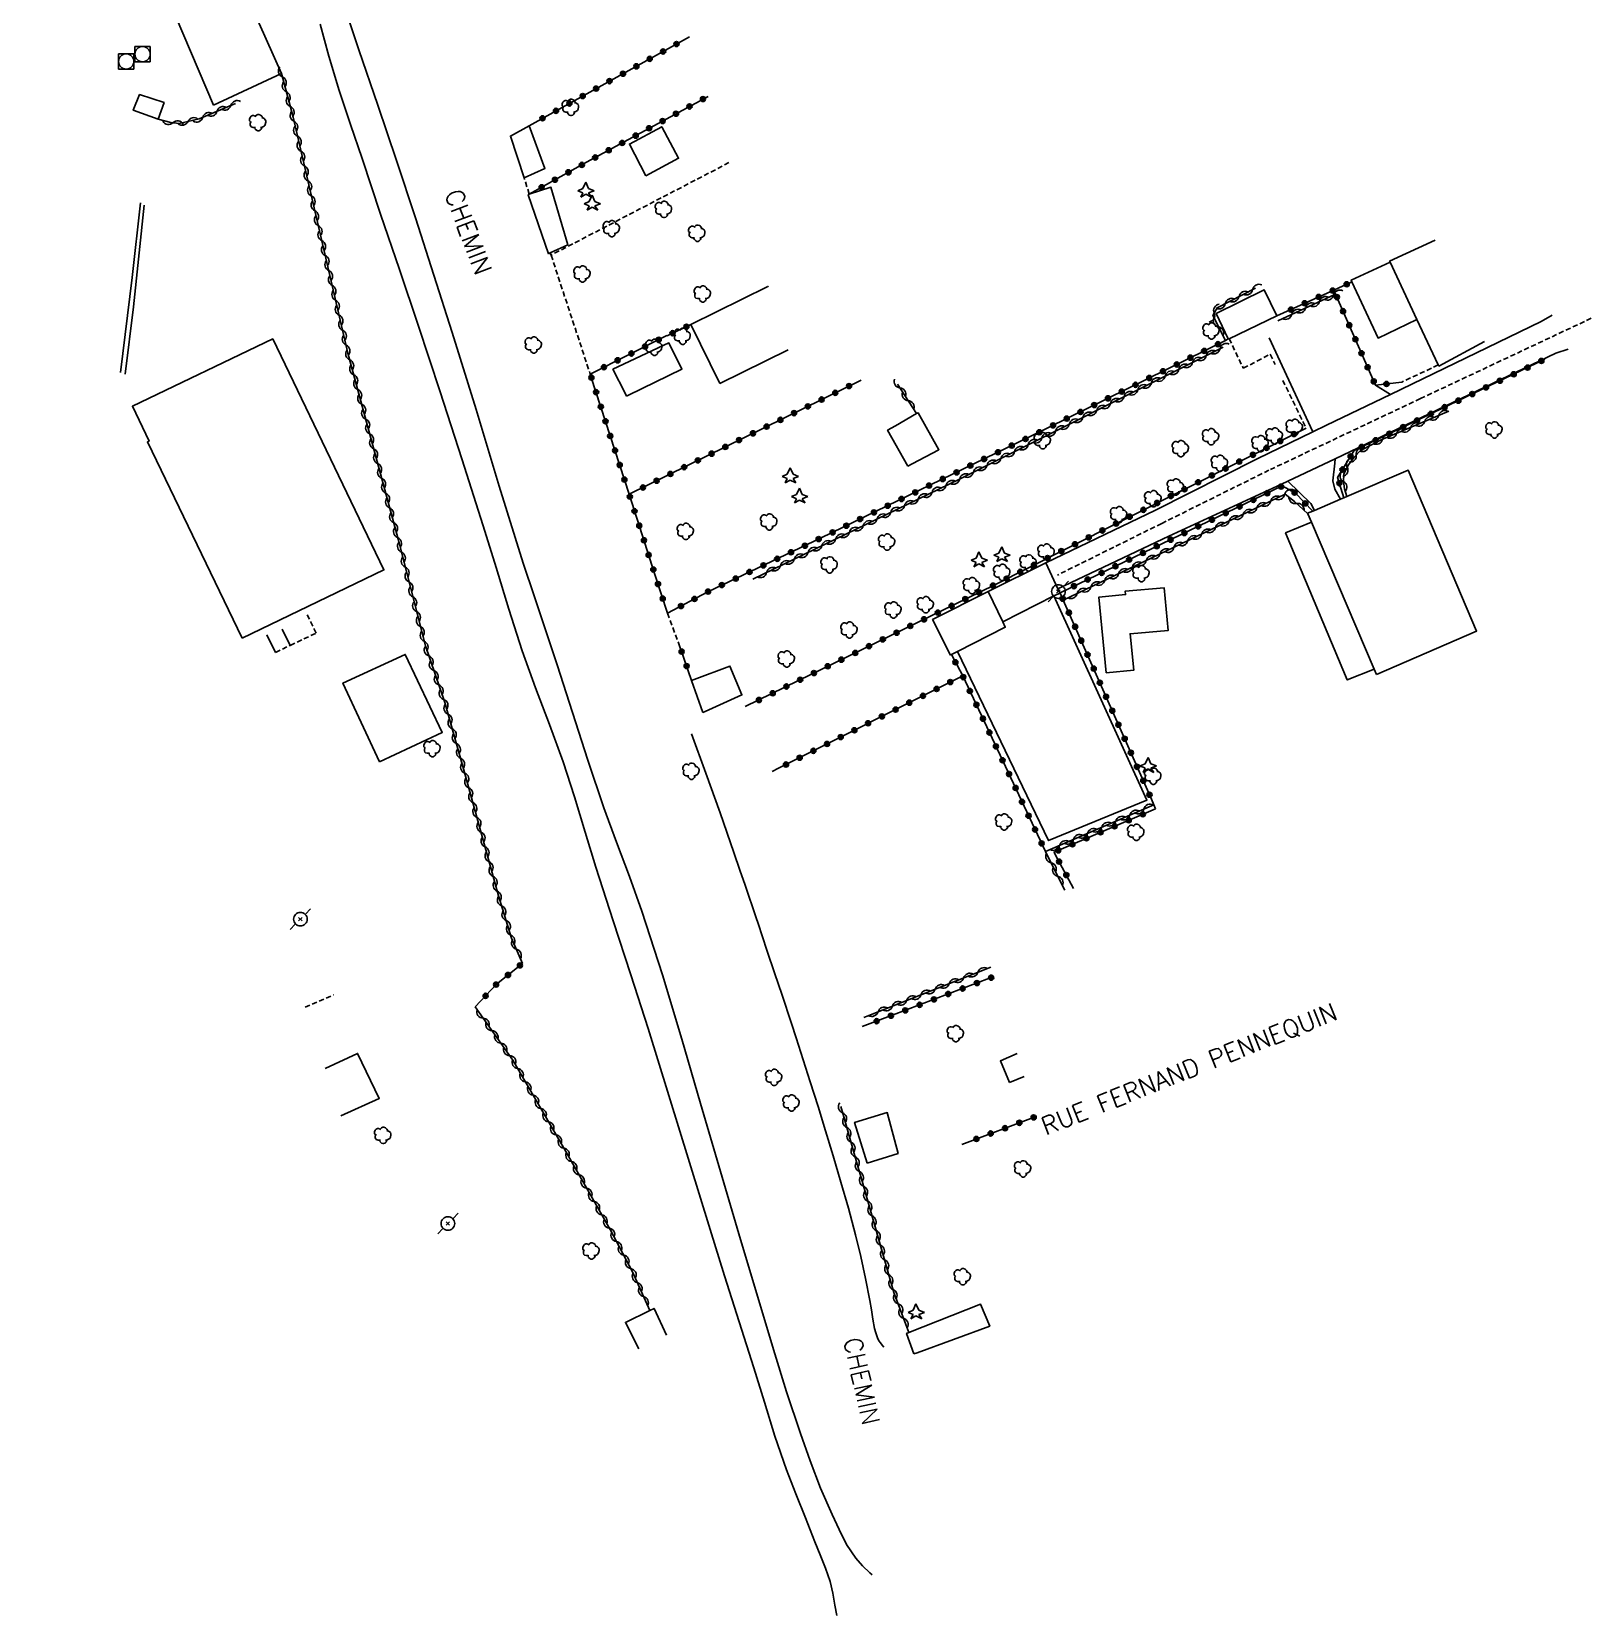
# Model space of a CAD drawing. Header units: millimetres. Extents: x 80031 to 81000, y 146000 to 147000.
# Drawn here: x 80072.5 to 80225.3, y 146212.8 to 146367.9 of the extents above; entities that cross this region are included whole.
import ezdxf
from ezdxf.enums import TextEntityAlignment as Align

# ---------------------------------------------------------------- set-up
doc = ezdxf.new("R2010")
doc.units = ezdxf.units.MM
doc.linetypes.add('DASHED', pattern=[0.75, 0.5, -0.25])
doc.layers.get('0').update_dxf_attribs({"linetype": 'CONTINUOUS'})
for name, color, linetype in [('W0001', 6, 'DASHED'), ('W0004', 5, 'CONTINUOUS'), ('W0006', 2, 'CONTINUOUS'), ('W0008', 7, 'CONTINUOUS'), ('W0017', 7, 'CONTINUOUS'), ('W0071', 7, 'CONTINUOUS'), ('W0101', 7, 'CONTINUOUS'), ('W0104', 1, 'CONTINUOUS'), ('W0105', 7, 'CONTINUOUS'), ('W0112', 1, 'DASHED'), ('W0211', 2, 'CONTINUOUS'), ('W0300', 7, 'CONTINUOUS'), ('W0303', 7, 'CONTINUOUS'), ('W0310', 3, 'CONTINUOUS'), ('W0323', 7, 'CONTINUOUS'), ('W0420', 7, 'CONTINUOUS'), ('W0473', 7, 'CONTINUOUS'), ('W0989', 7, 'CONTINUOUS')]:
    doc.layers.add(name, color=color, linetype=linetype)
doc.styles.get("Standard").update_dxf_attribs({"font": 'romans.shx', "width": 0.85})

# ---------------------------------------------------------------- blocks, each defined once
blk = doc.blocks.new('T300')
for p, q in [((-0.8, 0.51), (-0.86, 0.34)), ((-0.86, 0.34), (-0.86, 0.17)), ((-0.86, 0.17), (-0.74, 0.06)), ((-0.69, 0.63), (-0.8, 0.51)), ((-0.8, -0.06), (-0.74, 0.06)), ((-0.74, 0.06), (-0.69, 0.11)), ((-0.57, 0.69), (-0.69, 0.63)), ((-0.46, 0.69), (-0.57, 0.69)), ((-0.29, 0.63), (-0.46, 0.69)), ((-0.29, 0.63), (-0.17, 0.74)), ((-0.23, 0.57), (-0.29, 0.63)), ((-0.17, 0.74), (-0.06, 0.8)), ((-0.06, 0.8), (0.06, 0.8)), ((0.06, 0.8), (0.23, 0.74)), ((0.23, 0.74), (0.34, 0.63)), ((0.34, 0.63), (0.4, 0.51)), ((0.46, 0.46), (0.34, 0.46)), ((0.4, 0.51), (0.4, 0.46)), ((0.57, 0.4), (0.46, 0.46)), ((0.57, 0.4), (0.69, 0.29)), ((0.69, 0.29), (0.74, 0.17)), ((0.74, 0.06), (0.69, -0.17)), ((0.74, 0.17), (0.74, 0.06)), ((-0.8, -0.17), (-0.8, -0.06)), ((-0.8, -0.23), (-0.8, -0.17)), ((-0.74, -0.34), (-0.8, -0.23)), ((-0.69, -0.4), (-0.74, -0.34)), ((-0.51, -0.46), (-0.69, -0.4)), ((-0.4, -0.46), (-0.51, -0.46)), ((-0.4, -0.46), (-0.34, -0.46)), ((-0.34, -0.46), (-0.34, -0.4)), ((-0.34, -0.51), (-0.34, -0.46)), ((-0.29, -0.63), (-0.34, -0.51)), ((-0.17, -0.74), (-0.29, -0.63)), ((-0.06, -0.8), (-0.17, -0.74)), ((0.06, -0.8), (-0.06, -0.8)), ((0.17, -0.74), (0.06, -0.8)), ((0.23, -0.69), (0.17, -0.74)), ((0.29, -0.46), (0.23, -0.46)), ((0.29, -0.63), (0.23, -0.69)), ((0.46, -0.4), (0.29, -0.46)), ((0.34, -0.51), (0.29, -0.63)), ((0.34, -0.51), (0.34, -0.46)), ((0.57, -0.34), (0.46, -0.4)), ((0.63, -0.29), (0.57, -0.34)), ((0.69, -0.17), (0.63, -0.29))]:
    blk.add_line(p, q)
blk = doc.blocks.new('T303')
for p, q in [((-0.77, 0), (-0.28, 0.21)), ((-0.28, -0.21), (-0.77, 0)), ((-0.28, 0.21), (0, 0.83)), ((0, 0.83), (0.28, 0.21)), ((0.28, 0.21), (0.83, 0)), ((0.83, 0), (0.28, -0.21)), ((-0.49, -0.63), (-0.28, -0.21)), ((0, -0.35), (-0.49, -0.63)), ((0.56, -0.63), (0, -0.35)), ((0.28, -0.21), (0.56, -0.63))]:
    blk.add_line(p, q)
blk = doc.blocks.new('T473')
for p, q in [((-0.166667, 0.166667), (0.166667, -0.166667)), ((-0.166667, -0.166667), (0.166667, 0.166667)), ((0.500001, 0.500001), (1.000002, 1.000002)), ((-1.000002, -1.000002), (-0.500001, -0.500001))]:
    blk.add_line(p, q)
blk.add_ellipse((0, 0), major_axis=(0.471405, 0.471405), ratio=1, start_param=5.4977871438, end_param=11.780972451)
blk = doc.blocks.new('T420')
for p, q in [((0.75, 0.75), (-0.75, 0.75)), ((-0.75, 0.75), (-0.75, -0.75)), ((0.75, 0.75), (0.75, -0.75)), ((0.75, -0.75), (-0.75, -0.75))]:
    blk.add_line(p, q)
blk.add_ellipse((0, 0), major_axis=(-0.53, 0.53), ratio=1, start_param=3.926991, end_param=10.210176)
blk = doc.blocks.new('t310o')
at = {"color": 0, "linetype": 'Continuous'}
for centre, start, end in [((-0.5, 0.38), 216.8699, 323.1304), ((0.5, -0.37), 36.8699, 143.1303)]:
    blk.add_arc(centre, 0.625, start, end, dxfattribs=at)
blk = doc.blocks.new('t323o')
at = {"color": 0, "linetype": 'Continuous'}
for radius in [0.25, 0.15]:
    blk.add_circle((0, 0), radius, dxfattribs=at)

msp = doc.modelspace()

# ---------------------------------------------------------------- linework, layer by layer
at = {"layer": 'W0001'}
msp.add_lwpolyline([(80225.25, 146339.79), (80208.52, 146331.92), (80193.69, 146324.91), (80183.19, 146319.7), (80172.97, 146314.64)], dxfattribs=at)
at = {"layer": 'W0004'}
for points in [[(80083.21, 146351.1), (80082.37, 146343.78), (80081.23, 146334.47)], [(80081.69, 146334.33), (80082.51, 146340.92), (80083.55, 146350.87)]]:
    msp.add_lwpolyline(points, dxfattribs=at)
at = {"layer": 'W0006'}
msp.add_lwpolyline([(80163.2, 146307.16), (80172.12, 146288.64), (80181.74, 146292.61), (80172.63, 146312.6)], dxfattribs=at)
at = {"layer": 'W0008'}
for points in [[(80220.33, 146339.48), (80205.6, 146332.34), (80199.32, 146329.32), (80197.97, 146328.68), (80192.55, 146326.04), (80182.59, 146321.01), (80171.83, 146315.83)], [(80221.41, 146340.09), (80220.33, 146339.48)], [(80173.03, 146313.3), (80183.9, 146318.44), (80194.93, 146323.54), (80195.54, 146323.83), (80200.18, 146326.03), (80201.68, 146326.73), (80221.77, 146336.38)], [(80221.77, 146336.38), (80223, 146336.75)], [(80171.83, 146315.83), (80173.03, 146313.3)]]:
    msp.add_lwpolyline(points, dxfattribs=at)
at = {"layer": 'W0017'}
for points in [[(80193.72, 146337.88), (80197.97, 146328.68)], [(80205.6, 146332.34), (80204.12, 146333.23)], [(80200.68, 146322.06), (80200.14, 146323.06), (80199.94, 146323.88), (80200.14, 146325.59), (80200.18, 146326.03)], [(80195.54, 146323.83), (80197.8, 146321.65), (80198.14, 146320.97)], [(80171.83, 146315.83), (80166.21, 146313.03)], [(80173.03, 146313.3), (80173.25, 146312.88), (80172.63, 146312.6), (80167.62, 146310.06)]]:
    msp.add_lwpolyline(points, dxfattribs=at)
at = {"layer": 'W0071'}
for points in [[(80154.84, 146216.76), (80154.6, 146216.95), (80153.89, 146217.64), (80153.24, 146218.38), (80152.34, 146219.71), (80151.61, 146221.17), (80150.92, 146222.64), (80149.78, 146225.24), (80148.77, 146227.9), (80147.82, 146230.58), (80146.44, 146234.67), (80145.18, 146238.81), (80143.94, 146242.95), (80141.95, 146249.59), (80140, 146256.24), (80138.04, 146262.89), (80136.19, 146269.19), (80134.32, 146275.49), (80132.3, 146281.74), (80131.08, 146285.12), (80129.81, 146288.48), (80128.57, 146291.86), (80127.01, 146296.51), (80125.51, 146301.19), (80124, 146305.86), (80122.89, 146309.18), (80121.78, 146312.5), (80120.68, 146315.82), (80118.32, 146323.34), (80116.05, 146330.87), (80113.73, 146338.4), (80111.93, 146344.01), (80110.11, 146349.62), (80108.26, 146355.23), (80106.42, 146360.65), (80104.57, 146366.07), (80102.79, 146371.52)], [(80100.79, 146368.58), (80101.63, 146365.46), (80102.66, 146362.1), (80103.77, 146358.76), (80104.89, 146355.42), (80106.71, 146349.98), (80108.55, 146344.56), (80110.37, 146339.12), (80112.53, 146332.57), (80114.66, 146326.01), (80116.76, 146319.45), (80118.01, 146315.37), (80119.25, 146311.29), (80120.56, 146307.24), (80121.88, 146303.61), (80123.26, 146300), (80124.58, 146296.36), (80125.69, 146292.93), (80126.73, 146289.48), (80127.79, 146286.04), (80129.49, 146280.77), (80131.21, 146275.51), (80132.9, 146270.25), (80134.94, 146263.69), (80136.94, 146257.12), (80138.96, 146250.56), (80140.38, 146246.04), (80141.82, 146241.52), (80143.26, 146237.01), (80144.29, 146233.67), (80145.32, 146230.33), (80146.45, 146227.03), (80147.35, 146224.67), (80148.3, 146222.33), (80149.24, 146219.98), (80149.76, 146218.7), (80150.28, 146217.41), (80150.71, 146216.1), (80150.98, 146214.95), (80151.19, 146213.78), (80151.37, 146212.78)]]:
    msp.add_lwpolyline(points, dxfattribs=at)
at = {"layer": 'W0101'}
for points in [[(80210.33, 146335.1), (80210.27, 146335.22), (80208.18, 146339.68), (80205.55, 146345.27), (80205.5, 146345.38), (80209.96, 146347.45)], [(80210.33, 146335.1), (80214.79, 146337.53)]]:
    msp.add_lwpolyline(points, dxfattribs=at)
msp.add_lwpolyline([(80204.23, 146304.9), (80203.99, 146305.44), (80197.86, 146319.81), (80197.5, 146320.65), (80197.48, 146320.69), (80197.98, 146320.9), (80198.14, 146320.97), (80200.68, 146322.06), (80200.85, 146322.13), (80201.02, 146322.2), (80201.32, 146322.33), (80207.33, 146324.91), (80214.02, 146309.15)], close=True, dxfattribs=at)
at = {"layer": 'W0104'}
for points in [[(80090.33, 146360.64), (80085.2, 146372.81), (80079.7, 146385.44), (80072.91, 146401.16), (80072.54, 146402.03), (80079.32, 146405.01), (80086.35, 146388.54), (80088.3, 146389.36), (80089.78, 146385.89), (80087.8, 146384.82), (80091.69, 146375.71), (80097, 146363.76)], [(80084.93, 146359.3), (80082.49, 146360.16), (80083.11, 146361.69), (80085.5, 146360.91)], [(80120.76, 146353.54), (80119.41, 146357.63), (80121.25, 146358.64), (80122.79, 146354.44)], [(80132.67, 146353.75), (80131.07, 146356.84), (80134.24, 146358.55), (80135.89, 146355.45)], [(80123.14, 146346.11), (80121.16, 146351.89), (80121.27, 146351.93), (80123.39, 146352.61), (80125.03, 146346.98), (80123.3, 146346.19)], [(80189.71, 146337.76), (80188.51, 146340.24), (80193.21, 146342.58), (80194.47, 146340.02), (80189.79, 146337.79)], [(80093.14, 146308.47), (80083.88, 146327.68), (80084.04, 146327.77), (80082.41, 146331.17), (80096.15, 146337.77), (80107.03, 146315.14)], [(80130.79, 146332.17), (80130.65, 146332.45), (80129.45, 146334.8), (80134.93, 146337.38), (80136.21, 146334.81), (80130.98, 146332.26)], [(80158.34, 146325.3), (80156.35, 146328.83), (80157.13, 146329.27), (80159.18, 146330.45), (80159.34, 146330.54), (80161.38, 146326.91), (80158.74, 146325.52)], [(80162.51, 146306.81), (80160.75, 146310.28), (80166.21, 146313.03), (80167.62, 146310.06), (80167.87, 146309.54), (80163.2, 146307.16), (80162.59, 146306.85), (80162.51, 146306.81)], [(80177.75, 146305.07), (80177.04, 146312.48), (80179.65, 146312.74), (80179.62, 146313.08), (80183.44, 146313.39), (80183.81, 146309.21), (80180.1, 146308.9), (80180.46, 146305.34)], [(80106.61, 146296.35), (80103.02, 146304.06), (80109.12, 146306.88), (80112.75, 146299.23)], [(80138.25, 146301.19), (80137.16, 146304.31), (80137.42, 146304.41), (80140.91, 146305.73), (80142.08, 146302.9), (80138.49, 146301.29)], [(80154.35, 146257.07), (80153.12, 146261.04), (80156.32, 146262.01), (80157.37, 146257.99)], [(80158.92, 146238.4), (80158.21, 146240.38), (80158.44, 146240.47), (80165.43, 146243.25), (80166.35, 146241.11), (80159.24, 146238.5)]]:
    msp.add_lwpolyline(points, close=True, dxfattribs=at)
for points in [[(80208.18, 146339.68), (80204.37, 146337.85), (80201.82, 146343.35), (80201.74, 146343.52), (80205.55, 146345.27)], [(80139.91, 146333.39), (80137.09, 146339.17), (80144.63, 146342.91), (80144.67, 146342.85)], [(80146.6, 146336.71), (80139.91, 146333.39)], [(80203.99, 146305.44), (80201.36, 146304.37), (80195.32, 146318.77), (80197.86, 146319.81)], [(80101.28, 146266.33), (80104.46, 146267.8), (80106.57, 146263.4), (80102.8, 146261.68)], [(80168.27, 146264.95), (80167.4, 146267.07), (80169.03, 146267.79)], [(80169.71, 146265.55), (80168.27, 146264.95)], [(80131.98, 146238.89), (80130.67, 146241.47), (80133.06, 146242.63), (80133.49, 146242.84), (80134.7, 146240.2)]]:
    msp.add_lwpolyline(points, dxfattribs=at)
at = {"layer": 'W0105'}
for points in [[(80096.41, 146307.06), (80095.56, 146308.78)], [(80097.06, 146309.36), (80097.85, 146307.75)]]:
    msp.add_lwpolyline(points, dxfattribs=at)
at = {"layer": 'W0112'}
for points in [[(80140.82, 146355.03), (80123.4, 146345.97), (80123.3, 146346.19)], [(80121.27, 146351.93), (80121.26, 146351.95), (80120.76, 146353.54)], [(80123.4, 146345.97), (80127.23, 146334.33)], [(80189.79, 146337.79), (80191.18, 146334.89), (80193.82, 146336.27), (80194.31, 146335.25)], [(80210.27, 146335.22), (80206.69, 146333.54)], [(80195.04, 146333.71), (80197.32, 146329.04)], [(80096.41, 146307.06), (80097.85, 146307.75), (80100.39, 146308.96), (80099.48, 146310.83)], [(80134.79, 146310.91), (80135.91, 146307.9), (80136.11, 146307.36)], [(80099.33, 146272.32), (80102.11, 146273.54)]]:
    msp.add_lwpolyline(points, dxfattribs=at)
at = {"layer": 'W0211'}
msp.add_lwpolyline([(80137.16, 146299.1), (80138.55, 146295.23), (80139.94, 146291.36), (80141.3, 146287.47), (80141.89, 146285.76), (80142.39, 146284.29), (80143.47, 146281.09), (80143.67, 146280.51), (80144.54, 146277.9), (80145.31, 146275.61), (80145.98, 146273.62), (80146.94, 146270.72), (80147.4, 146269.33), (80148.78, 146265.03), (80149.54, 146262.62), (80150.28, 146260.21), (80151.01, 146257.79), (80151.77, 146255.21), (80152.52, 146252.64), (80153.2, 146250.04), (80153.72, 146247.91), (80154.19, 146245.77), (80154.62, 146243.61), (80154.76, 146242.69), (80154.89, 146241.77), (80155.08, 146240.86), (80155.19, 146240.45), (80155.32, 146240.04), (80155.36, 146239.95), (80155.49, 146239.66), (80155.64, 146239.45), (80155.81, 146239.24), (80155.98, 146239.04)], dxfattribs=at)
at = {"layer": 'W0310'}
for points in [[(80120.61, 146276.62), (80119.54, 146279.1), (80118.25, 146283.24), (80114.99, 146295.09), (80112.99, 146302.17), (80111.09, 146307.7), (80108.51, 146317.8), (80103.51, 146336.38), (80098.13, 146359.49), (80097, 146363.76)], [(80084.93, 146359.3), (80086.18, 146358.97), (80086.99, 146358.85), (80087.83, 146359.06), (80088.95, 146359.31), (80092.49, 146360.81)], [(80189.42, 146337.61), (80188.2, 146340.05), (80188.63, 146340.82), (80192.38, 146342.74)], [(80194.56, 146339.55), (80200.22, 146342.14)], [(80143.16, 146314.24), (80163.4, 146324.04), (80189.21, 146336.96)], [(80159.18, 146330.45), (80157.32, 146333.34)], [(80201.32, 146322.33), (80201.1, 146323.09), (80200.98, 146323.84), (80201.03, 146324.52), (80201.44, 146325.41), (80202.05, 146326.21), (80202.65, 146326.83), (80204.69, 146327.87), (80211.31, 146330.7)], [(80197.5, 146320.65), (80196.18, 146321.84), (80195.27, 146322.55), (80173.55, 146312.2)], [(80171.81, 146287.57), (80182.42, 146292.15)], [(80173.69, 146283.8), (80172.05, 146287.09), (80171.81, 146287.57)], [(80166.45, 146276.25), (80154.34, 146271.46), (80154.03, 146271.33)], [(80133.06, 146242.63), (80131.38, 146246.43), (80129.17, 146250.55), (80124.83, 146258.2), (80119.66, 146267.14), (80115.96, 146272.35)], [(80158.44, 146240.47), (80156.97, 146244.38), (80153.6, 146256.2), (80153.45, 146256.73), (80151.99, 146261.83), (80151.77, 146262.61)]]:
    msp.add_lwpolyline(points, dxfattribs=at)
at = {"layer": 'W0323'}
for points in [[(80136.94, 146367.34), (80121.25, 146358.64)], [(80138.77, 146361.52), (80126.86, 146355.06), (80121.26, 146351.95), (80121.16, 146351.89)], [(80194.47, 146340.02), (80200.05, 146342.55), (80201.82, 146343.35)], [(80206.69, 146333.54), (80204.12, 146333.23), (80200.22, 146342.14), (80200.05, 146342.55)], [(80127.23, 146334.33), (80134.74, 146338.09), (80134.75, 146338.08), (80137.09, 146339.17)], [(80134.79, 146310.91), (80138.75, 146313.01), (80149.86, 146318.29), (80170.19, 146328.13), (80189.42, 146337.61), (80189.71, 146337.76)], [(80127.23, 146334.33), (80127.34, 146333.99), (80131.04, 146322.56)], [(80220.69, 146335.77), (80202.03, 146326.83), (80200.41, 146324.2), (80201.02, 146322.2)], [(80131.04, 146322.56), (80153.76, 146333.73)], [(80197.32, 146329.04), (80173.64, 146317.13), (80166.77, 146313.66), (80142.4, 146301.76)], [(80134.79, 146310.91), (80133.57, 146314.71), (80131.04, 146322.56)], [(80173.24, 146312.91), (80194.99, 146323.37), (80196.29, 146322.67), (80197.98, 146320.9)], [(80173.25, 146312.88), (80173.55, 146312.2), (80182.18, 146292.69), (80182.42, 146292.15), (80182.59, 146291.76)], [(80136.11, 146307.36), (80137.16, 146304.31)], [(80163.71, 146304.78), (80162.59, 146306.85)], [(80145.06, 146295.42), (80145.68, 146295.72), (80163.71, 146304.78), (80171.81, 146287.57)], [(80174.56, 146283.95), (80172.77, 146287.29), (80172.65, 146287.51), (80182.59, 146291.76)], [(80115.96, 146272.35), (80118.05, 146274.58), (80120.61, 146276.62)], [(80153.87, 146270.43), (80157.15, 146271.67), (80166.74, 146275.32)], [(80163.63, 146258.9), (80170.9, 146261.63)]]:
    msp.add_lwpolyline(points, dxfattribs=at)

# ---------------------------------------------------------------- block references
at = {"layer": 'W0300'}
for p in [(80125.35, 146360.43), (80094.73, 146358.94), (80134.46, 146350.44), (80129.35, 146348.56), (80137.73, 146348.12), (80126.48, 146344.12), (80138.26, 146342.17), (80188.07, 146338.54), (80121.71, 146337.17), (80133.52, 146336.94), (80136.29, 146338.03), (80196.22, 146329.11), (80215.77, 146328.86), (80171.55, 146327.79), (80188.03, 146328.18), (80192.88, 146327.5), (80194.26, 146328.27), (80185.07, 146327.02), (80188.9, 146325.59), (80184.58, 146323.26), (80182.38, 146322.11), (80144.77, 146319.85), (80179.02, 146320.55), (80136.6, 146318.91), (80156.31, 146317.87), (80171.92, 146316.89), (80150.68, 146315.64), (80167.59, 146314.9), (80170.16, 146315.84), (80164.62, 146313.6), (80181.21, 146314.79), (80156.93, 146311.23), (80160.09, 146311.73), (80152.62, 146309.26), (80146.48, 146306.42), (80111.79, 146297.65), (80137.15, 146295.44), (80182.37, 146294.95), (80167.77, 146290.47), (80180.71, 146289.45), (80163.04, 146269.73), (80145.25, 146265.45), (80146.95, 146262.95), (80106.97, 146259.77), (80169.62, 146256.5), (80127.36, 146248.46), (80163.72, 146245.93)]:
    msp.add_blockref('T300', p, dxfattribs=at)
at = {"layer": 'W0303'}
for p in [(80126.79, 146352.28), (80127.41, 146351.01), (80146.81, 146324.3), (80147.72, 146322.33), (80167.52, 146316.59), (80165.29, 146316.09), (80181.85, 146295.95), (80159.13, 146242.45)]:
    msp.add_blockref('T303', p, dxfattribs=at)
at = {"layer": 'W0310'}
for p, rotation in [((80097.09, 146363.43), 104.8788139562418), ((80097.47, 146361.98), 104.8788139562418), ((80092.06, 146360.63), 22.9262872552546), ((80097.86, 146360.54), 104.8788139562418), ((80086.38, 146358.94), 352.1562260580699), ((80087.85, 146359.06), 12.96101661239275), ((80089.29, 146359.46), 22.9262872552546), ((80090.68, 146360.04), 22.9262872552546), ((80098.23, 146359.08), 103.0993846529709), ((80098.57, 146357.62), 103.0993846529709), ((80098.91, 146356.16), 103.0993846529709), ((80099.25, 146354.7), 103.0993846529709), ((80099.59, 146353.24), 103.0993846529709), ((80099.93, 146351.78), 103.0993846529709), ((80100.27, 146350.32), 103.0993846529709), ((80100.61, 146348.86), 103.0993846529709), ((80100.95, 146347.39), 103.0993846529709), ((80101.29, 146345.93), 103.0993846529709), ((80101.63, 146344.47), 103.0993846529709), ((80101.97, 146343.01), 103.0993846529709), ((80102.31, 146341.55), 103.0993846529709), ((80190.76, 146341.91), 27.11331941362691), ((80192.09, 146342.59), 27.11331941362691), ((80198.65, 146341.42), 24.62217050760436), ((80200.02, 146342.05), 24.62217050760436), ((80102.65, 146340.09), 103.0993846529709), ((80188.33, 146340.29), 60.51922644535336), ((80189.42, 146341.22), 27.11331941362691), ((80195.93, 146340.17), 24.62217050760436), ((80197.29, 146340.8), 24.62217050760436), ((80102.99, 146338.63), 103.0993846529709), ((80188.75, 146338.95), 116.5838490041263), ((80103.33, 146337.17), 103.0993846529709), ((80188.9, 146336.81), 26.5899125839546), ((80103.69, 146335.71), 105.0563200451401), ((80186.21, 146335.46), 26.5899125839546), ((80187.56, 146336.13), 26.5899125839546), ((80104.08, 146334.26), 105.0563200451401), ((80183.53, 146334.12), 26.5899125839546), ((80184.87, 146334.79), 26.5899125839546), ((80104.47, 146332.82), 105.0563200451401), ((80157.56, 146332.98), 122.6760478363695), ((80179.51, 146332.11), 26.5899125839546), ((80180.85, 146332.78), 26.5899125839546), ((80182.19, 146333.45), 26.5899125839546), ((80104.86, 146331.37), 105.0563200451401), ((80158.37, 146331.72), 122.6760478363695), ((80176.83, 146330.76), 26.5899125839546), ((80178.17, 146331.43), 26.5899125839546), ((80105.25, 146329.92), 105.0563200451401), ((80174.14, 146329.42), 26.5899125839546), ((80175.48, 146330.09), 26.5899125839546), ((80207.57, 146329.1), 23.16968772158322), ((80208.95, 146329.69), 23.16968772158322), ((80210.32, 146330.28), 23.16968772158322), ((80105.64, 146328.47), 105.0563200451401), ((80171.46, 146328.08), 26.5899125839546), ((80172.8, 146328.75), 26.5899125839546), ((80204.81, 146327.92), 23.16968772158322), ((80206.19, 146328.51), 23.16968772158322), ((80106.03, 146327.02), 105.0563200451401), ((80106.42, 146325.57), 105.0563200451401), ((80167.44, 146326.06), 26.5899125839546), ((80168.78, 146326.73), 26.5899125839546), ((80170.12, 146327.41), 26.5899125839546), ((80202.24, 146326.41), 45.75384833255661), ((80203.47, 146327.25), 27.05723241292476), ((80106.81, 146324.12), 105.0563200451401), ((80164.75, 146324.72), 26.5899125839546), ((80166.09, 146325.39), 26.5899125839546), ((80201.35, 146325.22), 65.48870635588008), ((80107.2, 146322.68), 105.0563200451401), ((80162.06, 146323.4), 25.85510122520455), ((80163.41, 146324.05), 26.5899125839546), ((80200.99, 146323.79), 98.9252290415958), ((80107.59, 146321.23), 105.0563200451401), ((80158.01, 146321.43), 25.85510122520455), ((80159.36, 146322.09), 25.85510122520455), ((80160.71, 146322.74), 25.85510122520455), ((80193.86, 146321.88), 205.4873010558941), ((80195.22, 146322.53), 205.4873010558941), ((80196.39, 146321.65), 137.8260009548121), ((80107.98, 146319.78), 105.0563200451401), ((80155.31, 146320.12), 25.85510122520455), ((80156.66, 146320.78), 25.85510122520455), ((80189.8, 146319.95), 205.4873010558941), ((80191.16, 146320.59), 205.4873010558941), ((80192.51, 146321.24), 205.4873010558941), ((80108.37, 146318.33), 105.0563200451401), ((80151.26, 146318.16), 25.85510122520455), ((80152.61, 146318.82), 25.85510122520455), ((80153.96, 146319.47), 25.85510122520455), ((80187.09, 146318.65), 205.4873010558941), ((80188.45, 146319.3), 205.4873010558941), ((80108.75, 146316.88), 104.3441318451474), ((80148.56, 146316.85), 25.85510122520455), ((80149.91, 146317.51), 25.85510122520455), ((80183.03, 146316.72), 205.4873010558941), ((80184.39, 146317.36), 205.4873010558941), ((80185.74, 146318.01), 205.4873010558941), ((80109.12, 146315.43), 104.3441318451474), ((80145.86, 146315.55), 25.85510122520455), ((80147.21, 146316.2), 25.85510122520455), ((80180.32, 146315.43), 205.4873010558941), ((80181.68, 146316.07), 205.4873010558941), ((80109.49, 146313.97), 104.3441318451474), ((80144.51, 146314.89), 25.85510122520455), ((80177.62, 146314.14), 205.4873010558941), ((80178.97, 146314.78), 205.4873010558941), ((80109.86, 146312.52), 104.3441318451474), ((80174.91, 146312.85), 205.4873010558941), ((80176.26, 146313.49), 205.4873010558941), ((80110.23, 146311.07), 104.3441318451474), ((80110.6, 146309.61), 104.3441318451474), ((80110.98, 146308.16), 104.3441318451474), ((80111.42, 146306.73), 108.8997502504508), ((80111.91, 146305.31), 108.8997502504508), ((80112.4, 146303.89), 108.8997502504508), ((80112.88, 146302.47), 108.8997502504508), ((80113.31, 146301.03), 105.831939060161), ((80113.72, 146299.59), 105.831939060161), ((80114.13, 146298.15), 105.831939060161), ((80114.54, 146296.71), 105.831939060161), ((80114.95, 146295.26), 105.831939060161), ((80115.34, 146293.82), 105.3769252903737), ((80115.74, 146292.37), 105.3769252903737), ((80116.14, 146290.92), 105.3769252903737), ((80178.69, 146290.54), 23.34832349038867), ((80180.07, 146291.14), 23.34832349038867), ((80181.45, 146291.73), 23.34832349038867), ((80116.54, 146289.48), 105.3769252903737), ((80174.56, 146288.76), 23.34832349038867), ((80175.94, 146289.35), 23.34832349038867), ((80177.32, 146289.95), 23.34832349038867), ((80116.94, 146288.03), 105.3769252903737), ((80173.19, 146288.16), 23.34832349038867), ((80117.33, 146286.58), 105.3769252903737), ((80172.35, 146286.48), 116.5202588636181), ((80117.73, 146285.14), 105.3769252903737), ((80118.13, 146283.69), 105.3769252903737), ((80173.02, 146285.14), 116.5202588636181), ((80118.56, 146282.26), 107.3059080879283), ((80119.01, 146280.82), 107.3059080879283), ((80119.45, 146279.39), 107.3059080879283), ((80120.01, 146278), 113.2571665786417), ((80163.79, 146275.2), 201.6018206140769), ((80165.18, 146275.75), 201.6018206140769), ((80159.61, 146273.54), 201.6018206140769), ((80161, 146274.09), 201.6018206140769), ((80162.39, 146274.65), 201.6018206140769), ((80155.42, 146271.89), 201.6018206140769), ((80156.82, 146272.44), 201.6018206140769), ((80158.21, 146272.99), 201.6018206140769), ((80116.74, 146271.26), 125.3896000660743), ((80117.61, 146270.03), 125.3896000660743), ((80118.48, 146268.81), 125.3896000660743), ((80119.35, 146267.59), 125.3896000660743), ((80120.14, 146266.32), 120.0235985832066), ((80120.89, 146265.02), 120.0235985832066), ((80121.64, 146263.72), 120.0235985832066), ((80122.39, 146262.42), 120.0235985832066), ((80151.94, 146262), 105.9550971840844), ((80123.14, 146261.12), 120.0235985832066), ((80152.36, 146260.56), 105.9261008951797), ((80123.89, 146259.82), 120.0235985832066), ((80152.77, 146259.11), 105.9261008951797), ((80124.64, 146258.53), 120.0235985832066), ((80153.18, 146257.67), 105.9261008951797), ((80125.39, 146257.22), 119.5809002526638), ((80126.13, 146255.92), 119.5809002526638), ((80153.59, 146256.23), 105.9453959009228), ((80126.87, 146254.61), 119.5809002526638), ((80154, 146254.79), 105.9332330948723), ((80127.61, 146253.31), 119.5809002526638), ((80154.41, 146253.34), 105.9332330948723), ((80128.35, 146252), 119.5809002526638), ((80154.83, 146251.9), 105.9332330948723), ((80129.09, 146250.7), 119.5809002526638), ((80155.24, 146250.46), 105.9332330948723), ((80129.8, 146249.38), 118.1229893979951), ((80130.51, 146248.06), 118.1229893979951), ((80155.65, 146249.02), 105.9332330948723), ((80131.21, 146246.73), 118.1229893979951), ((80156.06, 146247.58), 105.9332330948723), ((80131.84, 146245.37), 113.8630852928867), ((80156.47, 146246.13), 105.9332330948723), ((80132.45, 146244), 113.8630852928867), ((80156.88, 146244.69), 105.9332330948723), ((80157.39, 146243.28), 110.5303599651967), ((80157.91, 146241.87), 110.5303599651967)]:
    msp.add_blockref('t310o', p, dxfattribs=dict(at, rotation=rotation))
at = {"layer": 'W0323'}
for p, rotation in [((80135.68, 146366.64), 208.9921068681664), ((80133.06, 146365.19), 208.9921068681664), ((80134.37, 146365.91), 208.9921068681664), ((80130.44, 146363.73), 208.9921068681664), ((80131.75, 146364.46), 208.9921068681664), ((80127.81, 146362.28), 208.9921068681664), ((80129.12, 146363.01), 208.9921068681664), ((80125.19, 146360.82), 208.9921068681664), ((80126.5, 146361.55), 208.9921068681664), ((80136.95, 146360.53), 208.4767994585179), ((80138.27, 146361.25), 208.4767994585179), ((80122.56, 146359.37), 208.9921068681664), ((80123.88, 146360.1), 208.9921068681664), ((80134.32, 146359.1), 208.4767994585179), ((80135.63, 146359.82), 208.4767994585179), ((80131.68, 146357.67), 208.4767994585179), ((80133, 146358.39), 208.4767994585179), ((80129.04, 146356.24), 208.4767994585179), ((80130.36, 146356.96), 208.4767994585179), ((80126.41, 146354.81), 209.0363711380858), ((80127.72, 146355.53), 208.4767994585179), ((80122.47, 146352.62), 209.0363711380858), ((80123.78, 146353.35), 209.0363711380858), ((80125.1, 146354.08), 209.0363711380858), ((80198.57, 146341.88), 24.34941760505087), ((80199.94, 146342.5), 24.34941760505087), ((80200.35, 146341.86), 113.61858445271), ((80201.3, 146343.12), 24.33404783966532), ((80195.84, 146340.64), 24.34941760505087), ((80197.2, 146341.26), 24.34941760505087), ((80200.95, 146340.48), 113.61858445271), ((80136.65, 146338.96), 24.95375247724033), ((80201.55, 146339.11), 113.61858445271), ((80133.94, 146337.69), 26.5558965467749), ((80135.29, 146338.33), 24.95375247724033), ((80188.69, 146337.25), 26.23277380439239), ((80202.15, 146337.73), 113.61858445271), ((80129.91, 146335.67), 26.5558965467749), ((80131.26, 146336.34), 26.5558965467749), ((80132.6, 146337.02), 26.5558965467749), ((80186, 146335.93), 26.23277380439239), ((80187.35, 146336.59), 26.23277380439239), ((80202.75, 146336.36), 113.61858445271), ((80220.36, 146335.61), 205.5906303547887), ((80128.57, 146335), 26.5558965467749), ((80183.31, 146334.6), 26.23277380439239), ((80184.66, 146335.26), 26.23277380439239), ((80203.35, 146334.99), 113.61858445271), ((80217.66, 146334.31), 205.5906303547887), ((80219.01, 146334.96), 205.5906303547887), ((80127.35, 146333.98), 287.9355302171855), ((80127.81, 146332.55), 287.9355302171855), ((80151.23, 146332.49), 26.1783884764158), ((80152.58, 146333.15), 26.1783884764158), ((80179.27, 146332.61), 26.23277380439239), ((80180.62, 146333.27), 26.23277380439239), ((80181.97, 146333.94), 26.23277380439239), ((80203.95, 146333.61), 113.61858445271), ((80205.2, 146333.36), 186.9792608640656), ((80214.95, 146333.02), 205.5906303547887), ((80216.3, 146333.67), 205.5906303547887), ((80128.27, 146331.12), 287.9355302171855), ((80148.54, 146331.16), 26.1783884764158), ((80149.89, 146331.83), 26.1783884764158), ((80176.58, 146331.29), 26.23277380439239), ((80177.93, 146331.95), 26.23277380439239), ((80210.89, 146331.08), 205.5906303547887), ((80212.24, 146331.72), 205.5906303547887), ((80213.6, 146332.37), 205.5906303547887), ((80128.73, 146329.7), 287.9355302171855), ((80145.85, 146329.84), 26.1783884764158), ((80147.19, 146330.5), 26.1783884764158), ((80173.89, 146329.96), 26.23277380439239), ((80175.24, 146330.62), 26.23277380439239), ((80208.19, 146329.78), 205.5906303547887), ((80209.54, 146330.43), 205.5906303547887), ((80129.19, 146328.27), 287.9355302171855), ((80141.81, 146327.86), 26.1783884764158), ((80143.16, 146328.52), 26.1783884764158), ((80144.5, 146329.18), 26.1783884764158), ((80169.85, 146327.97), 25.84684916397904), ((80171.2, 146328.63), 26.23277380439239), ((80172.55, 146329.3), 26.23277380439239), ((80194.8, 146327.77), 206.7052684166282), ((80196.14, 146328.45), 206.7052684166282), ((80204.13, 146327.84), 205.5906303547887), ((80205.48, 146328.48), 205.5906303547887), ((80206.83, 146329.13), 205.5906303547887), ((80129.66, 146326.84), 287.9355302171855), ((80139.12, 146326.53), 26.1783884764158), ((80140.46, 146327.19), 26.1783884764158), ((80167.15, 146326.67), 25.84684916397904), ((80168.5, 146327.32), 25.84684916397904), ((80192.12, 146326.42), 206.7052684166282), ((80193.46, 146327.1), 206.7052684166282), ((80201.68, 146326.26), 238.5079814207053), ((80202.77, 146327.19), 205.5906303547887), ((80130.12, 146325.42), 287.9355302171855), ((80136.43, 146325.21), 26.1783884764158), ((80137.77, 146325.87), 26.1783884764158), ((80163.1, 146324.7), 25.84684916397904), ((80164.45, 146325.36), 25.84684916397904), ((80165.8, 146326.01), 25.84684916397904), ((80189.44, 146325.08), 206.7052684166282), ((80190.78, 146325.75), 206.7052684166282), ((80200.89, 146324.98), 238.5079814207053), ((80130.58, 146323.99), 287.9355302171855), ((80132.39, 146323.22), 26.1783884764158), ((80133.73, 146323.88), 26.1783884764158), ((80135.08, 146324.55), 26.1783884764158), ((80160.41, 146323.4), 25.84684916397904), ((80161.75, 146324.05), 25.84684916397904), ((80186.76, 146323.73), 206.7052684166282), ((80188.1, 146324.4), 206.7052684166282), ((80194.87, 146323.31), 25.67216637290574), ((80200.59, 146323.64), 286.9915536680437), ((80131.11, 146322.33), 107.8332905927998), ((80157.71, 146322.09), 25.84684916397904), ((80159.06, 146322.74), 25.84684916397904), ((80182.74, 146321.7), 206.7052684166282), ((80184.08, 146322.38), 206.7052684166282), ((80185.42, 146323.05), 206.7052684166282), ((80192.17, 146322.01), 25.67216637290574), ((80193.52, 146322.66), 25.67216637290574), ((80196.2, 146322.72), 331.7784549383443), ((80197.25, 146321.66), 313.727704108189), ((80131.57, 146320.9), 107.8332905927998), ((80153.66, 146320.13), 25.84684916397904), ((80155.01, 146320.78), 25.84684916397904), ((80156.36, 146321.43), 25.84684916397904), ((80180.06, 146320.36), 206.7052684166282), ((80181.4, 146321.03), 206.7052684166282), ((80188.11, 146320.06), 25.67216637290574), ((80189.46, 146320.71), 25.67216637290574), ((80190.82, 146321.36), 25.67216637290574), ((80132.03, 146319.48), 107.8332905927998), ((80150.96, 146318.82), 25.84684916397904), ((80152.31, 146319.47), 25.84684916397904), ((80177.38, 146319.01), 206.7052684166282), ((80178.72, 146319.68), 206.7052684166282), ((80185.41, 146318.76), 25.67216637290574), ((80186.76, 146319.41), 25.67216637290574), ((80132.49, 146318.05), 107.8332905927998), ((80148.25, 146317.52), 25.41287285862228), ((80149.6, 146318.17), 25.41287285862228), ((80173.36, 146316.99), 206.7978243923307), ((80174.7, 146317.66), 206.7052684166282), ((80176.04, 146318.33), 206.7052684166282), ((80182.7, 146317.46), 25.67216637290574), ((80184.06, 146318.11), 25.67216637290574), ((80132.95, 146316.62), 107.8332905927998), ((80144.19, 146315.59), 25.41287285862228), ((80145.54, 146316.23), 25.41287285862228), ((80146.89, 146316.88), 25.41287285862228), ((80170.68, 146315.63), 206.7978243923307), ((80172.02, 146316.31), 206.7978243923307), ((80178.65, 146315.51), 25.67216637290574), ((80180, 146316.16), 25.67216637290574), ((80181.35, 146316.81), 25.67216637290574), ((80133.41, 146315.19), 107.8332905927998), ((80141.48, 146314.3), 25.41287285862228), ((80142.83, 146314.95), 25.41287285862228), ((80168, 146314.28), 206.7978243923307), ((80169.34, 146314.96), 206.7978243923307), ((80175.94, 146314.21), 25.67216637290574), ((80177.3, 146314.86), 25.67216637290574), ((80133.87, 146313.76), 107.8354904419787), ((80134.33, 146312.34), 107.8354904419787), ((80137.44, 146312.31), 27.94175893169186), ((80138.77, 146313.02), 25.41287285862228), ((80140.12, 146313.66), 25.41287285862228), ((80163.96, 146312.29), 206.0340074386727), ((80165.31, 146312.95), 206.0340074386727), ((80166.66, 146313.61), 206.0340074386727), ((80173.49, 146312.33), 294.4312195559137), ((80174.59, 146313.56), 25.67216637290574), ((80136.12, 146311.61), 27.94175893169186), ((80161.27, 146310.97), 206.0340074386727), ((80162.62, 146311.63), 206.0340074386727), ((80174.1, 146310.96), 293.8506807672372), ((80158.57, 146309.66), 206.0340074386727), ((80159.92, 146310.31), 206.0340074386727), ((80174.71, 146309.59), 293.8506807672372), ((80154.53, 146307.68), 206.0340074386727), ((80155.88, 146308.34), 206.0340074386727), ((80157.23, 146309), 206.0340074386727), ((80175.31, 146308.22), 293.8506807672372), ((80136.18, 146307.15), 289.082490258526), ((80151.83, 146306.36), 206.0340074386727), ((80153.18, 146307.02), 206.0340074386727), ((80162.99, 146306.1), 118.3634714808158), ((80175.92, 146306.85), 293.8506807672372), ((80136.67, 146305.73), 289.082490258526), ((80149.14, 146305.05), 206.0340074386727), ((80150.49, 146305.71), 206.0340074386727), ((80163.76, 146304.65), 295.2137891681846), ((80176.53, 146305.48), 293.8506807672372), ((80145.1, 146303.07), 206.0340074386727), ((80146.44, 146303.73), 206.0340074386727), ((80147.79, 146304.39), 206.0340074386727), ((80161.15, 146303.49), 26.66919980485553), ((80162.49, 146304.17), 26.66919980485553), ((80164.4, 146303.3), 295.2137891681846), ((80177.13, 146304.1), 293.8506807672372), ((80143.75, 146302.41), 206.0340074386727), ((80157.13, 146301.47), 26.66919980485553), ((80158.47, 146302.15), 26.66919980485553), ((80159.81, 146302.82), 26.66919980485553), ((80165.04, 146301.94), 295.2137891681846), ((80177.74, 146302.73), 293.8506807672372), ((80154.44, 146300.13), 26.66919980485553), ((80155.79, 146300.8), 26.66919980485553), ((80165.68, 146300.58), 295.2137891681846), ((80178.35, 146301.36), 293.8506807672372), ((80178.95, 146299.99), 293.8506807672372), ((80151.76, 146298.78), 26.66919980485553), ((80153.1, 146299.45), 26.66919980485553), ((80166.32, 146299.23), 295.2137891681846), ((80179.56, 146298.62), 293.8506807672372), ((80147.74, 146296.76), 26.66919980485553), ((80149.08, 146297.43), 26.66919980485553), ((80150.42, 146298.11), 26.66919980485553), ((80166.96, 146297.87), 295.2137891681846), ((80180.17, 146297.24), 293.8506807672372), ((80146.4, 146296.09), 26.66919980485553), ((80167.6, 146296.51), 295.2137891681846), ((80180.77, 146295.87), 293.8506807672372), ((80168.24, 146295.16), 295.2137891681846), ((80168.88, 146293.8), 295.2137891681846), ((80181.38, 146294.5), 293.8506807672372), ((80169.51, 146292.44), 295.2137891681846), ((80181.99, 146293.13), 293.8506807672372), ((80170.15, 146291.08), 295.2137891681846), ((80179.96, 146290.63), 23.10255715962949), ((80181.34, 146291.22), 23.10255715962949), ((80170.79, 146289.73), 295.2137891681846), ((80177.2, 146289.46), 23.10255715962949), ((80178.58, 146290.05), 23.10255715962949), ((80171.43, 146288.37), 295.2137891681846), ((80173.06, 146287.69), 23.10255715962949), ((80174.44, 146288.28), 23.10255715962949), ((80175.82, 146288.87), 23.10255715962949), ((80173.14, 146286.59), 118.2586006937335), ((80173.85, 146285.27), 118.2586006937335), ((80119.18, 146275.48), 38.66254183156425), ((80120.35, 146276.42), 38.66254183156425), ((80166.49, 146275.22), 20.8032019511317), ((80118.01, 146274.54), 46.92373544687563), ((80162.28, 146273.62), 20.8032019511317), ((80163.69, 146274.16), 20.8032019511317), ((80165.09, 146274.69), 20.8032019511317), ((80116.99, 146273.44), 46.92373544687563), ((80158.08, 146272.02), 20.8032019511317), ((80159.48, 146272.56), 20.8032019511317), ((80160.88, 146273.09), 20.8032019511317), ((80155.27, 146270.96), 20.804350206961), ((80156.67, 146271.49), 20.804350206961), ((80170.65, 146261.54), 20.5831439623687), ((80166.44, 146259.96), 20.5831439623687), ((80167.85, 146260.48), 20.5831439623687), ((80169.25, 146261.01), 20.5831439623687), ((80165.04, 146259.43), 20.5831439623687)]:
    msp.add_blockref('t323o', p, dxfattribs=dict(at, rotation=rotation))
at = {"layer": 'W0420'}
for p in [(80081.8, 146364.94), (80083.4, 146365.65)]:
    msp.add_blockref('T420', p, dxfattribs=at)
at = {"layer": 'W0473'}
for p in [(80173.07, 146313.03), (80098.85, 146280.95), (80113.3, 146251.15)]:
    msp.add_blockref('T473', p, dxfattribs=at)

# ---------------------------------------------------------------- texts
at = {"layer": 'W0989'}
for s, rotation, p in [('CHEMIN', 290.6412, (80115.31, 146348.25)), ('RUE FERNAND PENNEQUIN', 21.7071, (80185.87, 146266.29)), ('CHEMIN', 282.5148, (80153.82, 146235.72))]:
    msp.add_text(s, height=1.75, rotation=rotation, dxfattribs=at).set_placement(p, align=Align.MIDDLE_CENTER)

doc.saveas('drawing.dxf')
